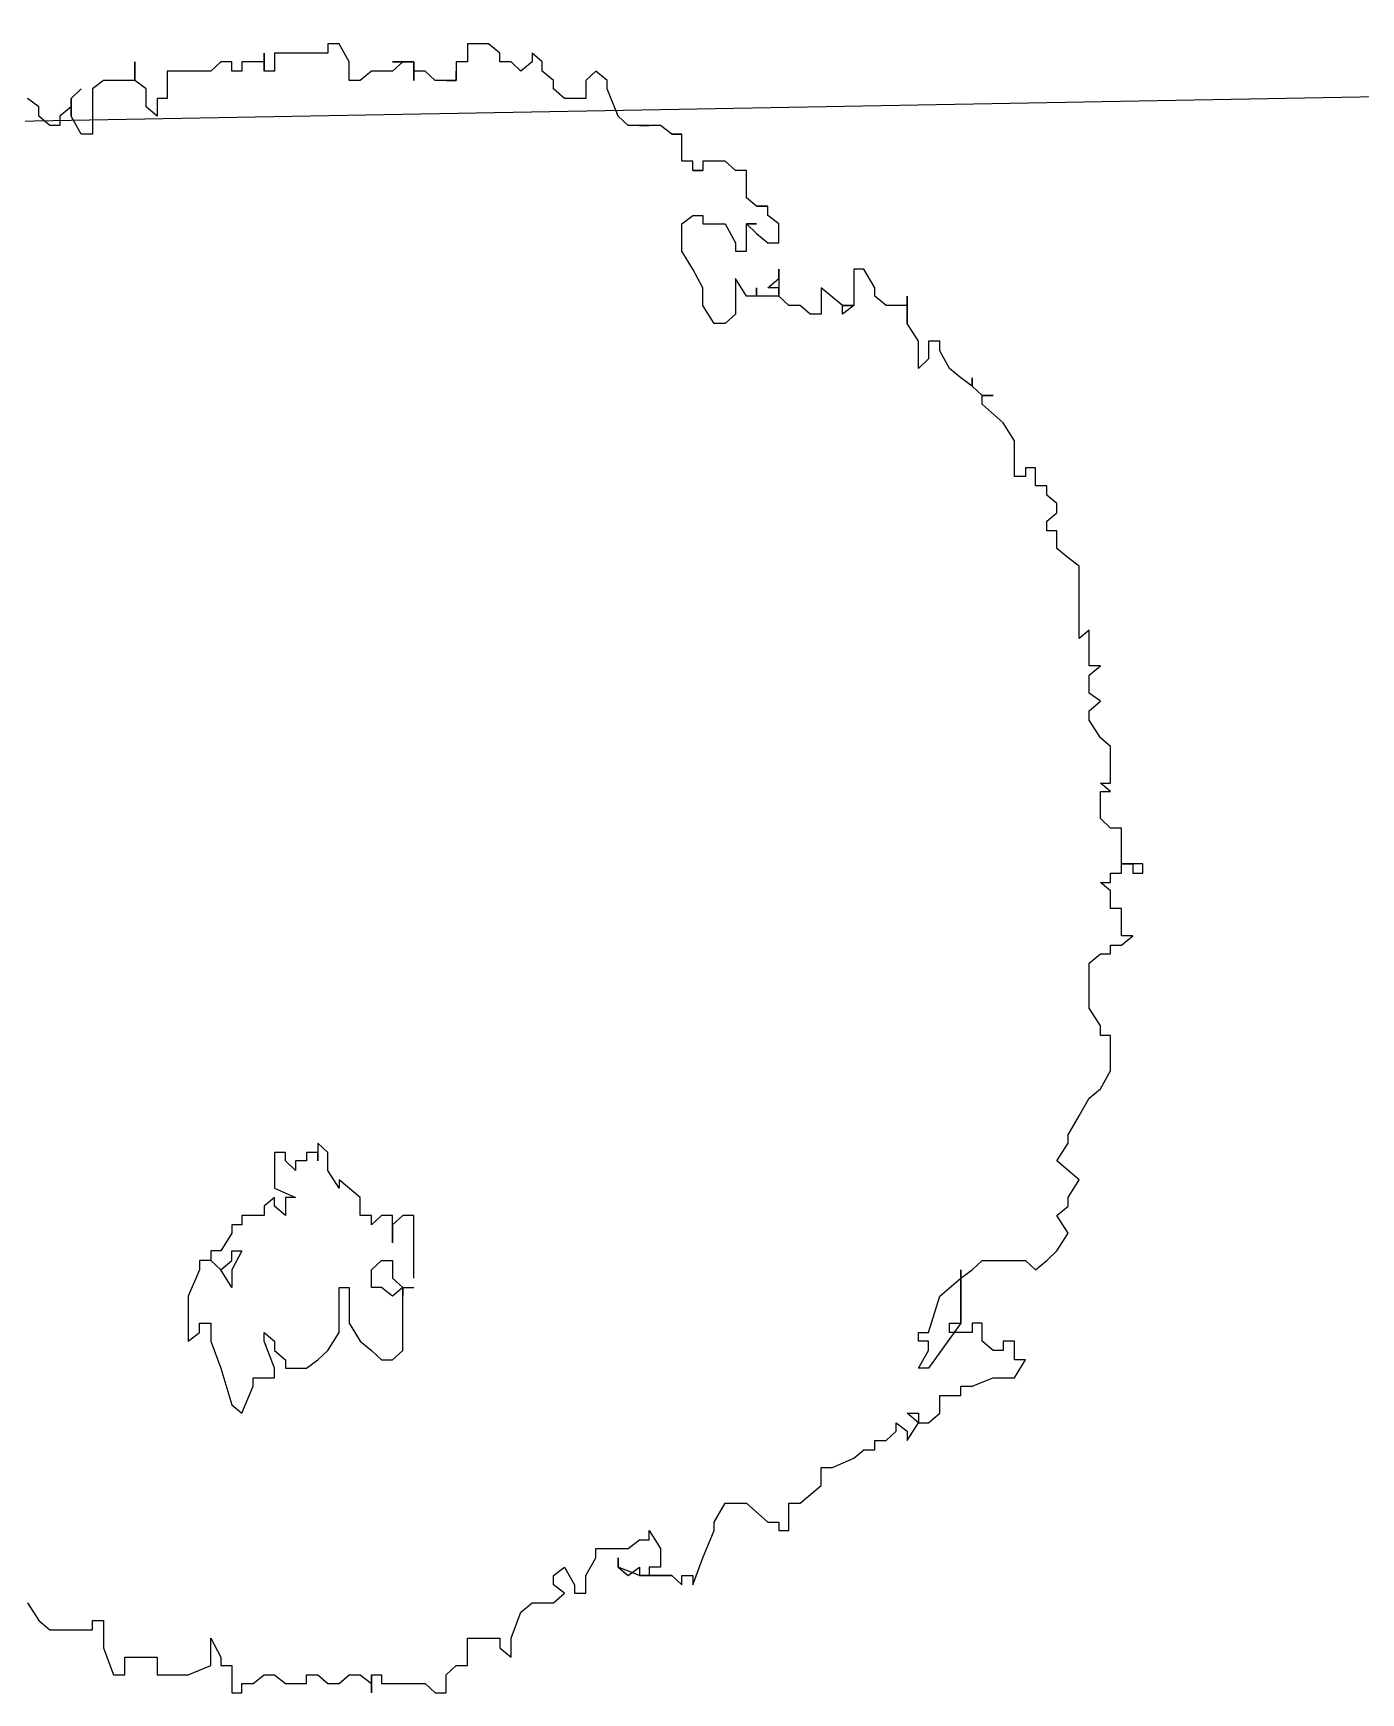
# Model space of a CAD drawing. Extents: x -30 to 1202, y 231 to 898.
# Drawn here: x 414.466 to 417.033, y 437.656 to 440.865 of the extents above; entities that cross this region are included whole.
import ezdxf

# ---------------------------------------------------------------- set-up
doc = ezdxf.new("R2010")
doc.units = 0
doc.header["$LTSCALE"] = 0.04
doc.layers.get('0').update_dxf_attribs({"linetype": 'CONTINUOUS'})
doc.layers.add('CONTORXXNP----00', color=255, linetype='CONTINUOUS')
doc.layers.add('PISO', color=1, linetype='CONTINUOUS')
doc.styles.get("Standard").update_dxf_attribs({"font": 'romans.shx'})

# ---------------------------------------------------------------- blocks, each defined once
blk = doc.blocks.new('ARB3')
at = {"color": 0}
for p, q in [((0.0136, 0.4913), (0.0078, 0.4913)), ((0.0078, 0.4913), (0.0078, 0.4852)), ((0.0078, 0.4852), (0.0078, 0.4782)), ((0.0078, 0.4782), (0.0078, 0.4852)), ((0.0078, 0.4852), (0.0136, 0.4852)), ((0.0078, 0.4852), (0.0136, 0.4852)), ((0.0136, 0.4852), (0.0136, 0.4913)), ((0.0581, 0.4782), (0.0523, 0.4852)), ((0.0523, 0.4852), (0.0523, 0.4782)), ((-0.0646, 0.4713), (-0.0698, 0.4652)), ((-0.042, 0.4713), (-0.0646, 0.4713)), ((-0.0368, 0.4713), (-0.042, 0.4652)), ((-0.042, 0.4652), (-0.042, 0.4713)), ((-0.0368, 0.4652), (-0.0368, 0.4713)), ((-0.0142, 0.4713), (-0.02, 0.4652)), ((0.0078, 0.4782), (-0.0142, 0.4782)), ((-0.0142, 0.4782), (-0.0142, 0.4713)), ((0.0136, 0.4782), (0.0078, 0.4782)), ((0.0136, 0.4713), (0.0136, 0.4782)), ((0.0194, 0.4713), (0.0136, 0.4713)), ((0.0245, 0.4713), (0.0194, 0.4652)), ((0.0194, 0.4652), (0.0194, 0.4713)), ((0.0355, 0.4713), (0.0245, 0.4713)), ((0.0523, 0.4782), (0.0355, 0.4782)), ((0.0355, 0.4782), (0.0355, 0.4713)), ((0.0581, 0.4713), (0.0581, 0.4782)), ((0.0633, 0.4713), (0.0581, 0.4713)), ((0.0633, 0.4652), (0.0633, 0.4713)), ((0.1356, 0.4713), (0.1137, 0.4713)), ((0.1137, 0.4713), (0.1137, 0.4652)), ((0.1466, 0.4652), (0.1356, 0.4713)), ((-0.1085, 0.4583), (-0.1143, 0.4652)), ((-0.1143, 0.4652), (-0.1143, 0.4583)), ((-0.0924, 0.4652), (-0.0975, 0.4583)), ((-0.0866, 0.4583), (-0.0924, 0.4652)), ((-0.0698, 0.4652), (-0.0807, 0.4583)), ((-0.02, 0.4652), (-0.0368, 0.4652)), ((0.0691, 0.4583), (0.0633, 0.4652)), ((0.1079, 0.4652), (0.0969, 0.4583)), ((0.1137, 0.4652), (0.1079, 0.4652)), ((0.1524, 0.4583), (0.1466, 0.4652)), ((-0.1757, 0.4521), (-0.1809, 0.4452)), ((-0.1311, 0.4521), (-0.1757, 0.4521)), ((-0.1143, 0.4583), (-0.1363, 0.4583)), ((-0.1363, 0.4583), (-0.1311, 0.4521)), ((-0.0975, 0.4583), (-0.1085, 0.4583)), ((-0.0807, 0.4583), (-0.0866, 0.4583)), ((0.0969, 0.4583), (0.0691, 0.4583)), ((0.1634, 0.4521), (0.1524, 0.4583)), ((0.175, 0.4452), (0.1634, 0.4521)), ((0.2028, 0.4521), (0.1912, 0.4383)), ((0.2138, 0.4452), (0.2028, 0.4521)), ((-0.1809, 0.4452), (-0.1867, 0.4383)), ((0.1802, 0.4452), (0.175, 0.4452)), ((0.1912, 0.4383), (0.1802, 0.4452)), ((0.219, 0.4452), (0.2138, 0.4452)), ((0.2248, 0.4383), (0.219, 0.4452)), ((0.2358, 0.4452), (0.2248, 0.4383)), ((0.2467, 0.4383), (0.2358, 0.4452)), ((-0.2196, 0.4321), (-0.2254, 0.4321)), ((-0.2254, 0.4321), (-0.2254, 0.4252)), ((-0.2144, 0.4383), (-0.2196, 0.4321)), ((-0.2086, 0.4383), (-0.2144, 0.4383)), ((-0.2035, 0.4321), (-0.2086, 0.4383)), ((-0.1976, 0.4321), (-0.2035, 0.4321)), ((-0.1867, 0.4383), (-0.1976, 0.4383)), ((-0.1976, 0.4383), (-0.1976, 0.4321)), ((0.2525, 0.4321), (0.2467, 0.4383)), ((0.2584, 0.4252), (0.2525, 0.4321)), ((-0.2254, 0.4252), (-0.2364, 0.4252)), ((-0.2364, 0.4252), (-0.2364, 0.419)), ((0.2525, 0.419), (0.2584, 0.4252)), ((-0.2532, 0.4121), (-0.2642, 0.4052)), ((-0.2312, 0.4121), (-0.2532, 0.4121)), ((-0.2364, 0.419), (-0.2312, 0.419)), ((-0.2312, 0.419), (-0.2312, 0.4121)), ((0.2525, 0.3921), (0.2525, 0.419)), ((0.3139, 0.4121), (0.3023, 0.4121)), ((0.3023, 0.4121), (0.3023, 0.4052)), ((0.3249, 0.4121), (0.3139, 0.419)), ((0.3139, 0.419), (0.3139, 0.4121)), ((0.3249, 0.399), (0.3249, 0.4121)), ((-0.2642, 0.4052), (-0.2758, 0.3921)), ((0.3023, 0.4052), (0.3081, 0.4052)), ((0.3081, 0.4052), (0.3081, 0.399)), ((-0.281, 0.3921), (-0.2868, 0.386)), ((-0.281, 0.3921), (-0.281, 0.399)), ((-0.281, 0.399), (-0.281, 0.3921)), ((-0.2758, 0.3921), (-0.281, 0.3921)), ((0.2584, 0.386), (0.2525, 0.3921)), ((0.3023, 0.3921), (0.2913, 0.3921)), ((0.2913, 0.3921), (0.2913, 0.386)), ((0.3081, 0.399), (0.3023, 0.3921)), ((0.3301, 0.386), (0.3249, 0.399)), ((-0.2919, 0.3791), (-0.2978, 0.3721)), ((-0.2868, 0.386), (-0.2919, 0.386)), ((-0.2919, 0.386), (-0.2868, 0.386)), ((-0.2868, 0.386), (-0.2919, 0.3791)), ((0.2635, 0.3791), (0.2584, 0.386)), ((0.2913, 0.3791), (0.2584, 0.3791)), ((0.2584, 0.3791), (0.2913, 0.3791)), ((0.2745, 0.366), (0.2635, 0.3791)), ((0.2913, 0.386), (0.2971, 0.386)), ((0.2913, 0.3721), (0.2913, 0.3791)), ((0.2913, 0.3791), (0.3191, 0.3591)), ((0.2971, 0.386), (0.2971, 0.3721)), ((0.3301, 0.3791), (0.3301, 0.386)), ((0.3359, 0.3791), (0.3301, 0.3791)), ((0.3359, 0.366), (0.3359, 0.3791)), ((-0.2978, 0.3721), (-0.3087, 0.366)), ((0.2971, 0.3721), (0.2913, 0.3721)), ((-0.3087, 0.366), (-0.3146, 0.366)), ((-0.3146, 0.366), (-0.3146, 0.3591)), ((-0.3146, 0.3591), (-0.3036, 0.3591)), ((-0.3036, 0.3591), (-0.2978, 0.3529)), ((0.2971, 0.3591), (0.2745, 0.366)), ((0.2971, 0.3529), (0.2971, 0.3591)), ((0.3081, 0.3591), (0.3023, 0.3591)), ((0.3023, 0.3591), (0.3023, 0.3529)), ((0.3191, 0.3529), (0.3081, 0.3591)), ((0.3191, 0.3591), (0.3191, 0.3529)), ((0.3468, 0.366), (0.3359, 0.366)), ((0.3527, 0.3591), (0.3468, 0.366)), ((0.3527, 0.3529), (0.3527, 0.3591)), ((-0.3146, 0.3529), (-0.3255, 0.346)), ((-0.2978, 0.3529), (-0.3146, 0.3529)), ((0.3023, 0.3529), (0.2971, 0.3529)), ((0.3527, 0.3529), (0.3468, 0.346)), ((0.3468, 0.346), (0.3468, 0.3529)), ((0.3468, 0.3529), (0.3527, 0.3529)), ((0.3636, 0.346), (0.3527, 0.3529)), ((-0.3255, 0.346), (-0.3423, 0.346)), ((-0.3423, 0.346), (-0.3365, 0.346)), ((-0.3365, 0.346), (-0.3365, 0.3329)), ((0.3527, 0.3391), (0.3578, 0.346)), ((0.3578, 0.3391), (0.3527, 0.3391)), ((0.3578, 0.346), (0.3636, 0.346)), ((0.3636, 0.3329), (0.3578, 0.3391)), ((-0.3365, 0.3329), (-0.3423, 0.326)), ((0.3636, 0.326), (0.3636, 0.3329)), ((-0.3475, 0.326), (-0.3591, 0.3191)), ((-0.3591, 0.3191), (-0.3591, 0.3129)), ((-0.3423, 0.326), (-0.3475, 0.326)), ((0.3695, 0.326), (0.3636, 0.326)), ((0.3695, 0.3191), (0.3695, 0.326)), ((0.3746, 0.3129), (0.3695, 0.3191)), ((-0.3591, 0.3129), (-0.3365, 0.3129)), ((-0.3365, 0.3129), (-0.3365, 0.306)), ((-0.3365, 0.306), (-0.3365, 0.3129)), ((-0.3365, 0.3129), (-0.3313, 0.306)), ((0.3804, 0.2998), (0.3746, 0.3129)), ((-0.3365, 0.306), (-0.3475, 0.2929)), ((-0.3313, 0.306), (-0.3365, 0.306)), ((0.3804, 0.2929), (0.3804, 0.2998)), ((-0.3475, 0.2929), (-0.3313, 0.2929)), ((-0.3313, 0.2929), (-0.3313, 0.286)), ((0.3914, 0.2929), (0.3804, 0.2929)), ((0.4024, 0.2799), (0.3914, 0.2929)), ((-0.3313, 0.286), (-0.3365, 0.2799)), ((-0.3365, 0.2799), (-0.3365, 0.2729)), ((0.4024, 0.2729), (0.4024, 0.2799)), ((-0.3869, 0.2668), (-0.3921, 0.2599)), ((-0.3753, 0.2668), (-0.3869, 0.2668)), ((-0.3753, 0.2599), (-0.3753, 0.2668)), ((-0.3533, 0.2668), (-0.3591, 0.2668)), ((-0.3591, 0.2668), (-0.3423, 0.2668)), ((-0.3475, 0.2599), (-0.3533, 0.2668)), ((-0.3423, 0.2668), (-0.3475, 0.2668)), ((-0.3475, 0.2668), (-0.3475, 0.2599)), ((-0.3365, 0.2729), (-0.3423, 0.2668)), ((-0.3423, 0.2668), (-0.3423, 0.2529)), ((0.4192, 0.2729), (0.4024, 0.2729)), ((0.414, 0.2599), (0.414, 0.2668)), ((0.414, 0.2668), (0.4192, 0.2668)), ((0.4192, 0.2668), (0.4192, 0.2729)), ((-0.3921, 0.2599), (-0.3979, 0.2599)), ((-0.3979, 0.2599), (-0.3979, 0.2529)), ((-0.3979, 0.2529), (-0.3979, 0.2599)), ((-0.3979, 0.2599), (-0.3979, 0.2529)), ((-0.3811, 0.2529), (-0.3753, 0.2599)), ((0.4024, 0.2468), (0.414, 0.2599)), ((-0.403, 0.2468), (-0.4198, 0.2468)), ((-0.4198, 0.2468), (-0.4198, 0.2399)), ((-0.3979, 0.2529), (-0.403, 0.2468)), ((-0.3869, 0.2468), (-0.3869, 0.2529)), ((-0.3869, 0.2529), (-0.3869, 0.2468)), ((-0.3869, 0.2468), (-0.3811, 0.2529)), ((-0.3701, 0.2468), (-0.3869, 0.2468)), ((-0.3701, 0.2399), (-0.3701, 0.2468)), ((-0.3423, 0.2468), (-0.3533, 0.2399)), ((-0.3423, 0.2529), (-0.3475, 0.2529)), ((-0.3475, 0.2529), (-0.3423, 0.2529)), ((-0.3423, 0.2529), (-0.3423, 0.2468)), ((0.4024, 0.2337), (0.4024, 0.2468)), ((-0.4198, 0.2399), (-0.4256, 0.2337)), ((-0.3869, 0.2337), (-0.3753, 0.2399)), ((-0.3753, 0.2399), (-0.3701, 0.2399)), ((-0.3533, 0.2399), (-0.3313, 0.2399)), ((-0.3313, 0.2399), (-0.3255, 0.2337)), ((-0.4256, 0.2337), (-0.4256, 0.2199)), ((-0.3869, 0.2199), (-0.3869, 0.2337)), ((-0.3255, 0.2268), (-0.3365, 0.2199)), ((-0.3255, 0.2337), (-0.3255, 0.2268)), ((0.414, 0.2268), (0.4024, 0.2337)), ((0.4192, 0.2268), (0.414, 0.2268)), ((0.436, 0.2199), (0.4192, 0.2268)), ((-0.4256, 0.2199), (-0.4198, 0.2199)), ((-0.4198, 0.2199), (-0.4198, 0.2137)), ((-0.4198, 0.2137), (-0.4198, 0.2199)), ((-0.4198, 0.2199), (-0.4198, 0.2137)), ((-0.3921, 0.2137), (-0.3921, 0.2199)), ((-0.3921, 0.2199), (-0.3869, 0.2199)), ((-0.3475, 0.2199), (-0.3591, 0.2137)), ((-0.3365, 0.2199), (-0.3475, 0.2199)), ((0.4528, 0.2137), (0.436, 0.2199)), ((-0.4256, 0.2068), (-0.4424, 0.2068)), ((-0.4424, 0.2068), (-0.4424, 0.2007)), ((-0.4424, 0.2007), (-0.4424, 0.2068)), ((-0.4424, 0.2068), (-0.4424, 0.2007)), ((-0.4198, 0.2137), (-0.4256, 0.2137)), ((-0.4256, 0.2137), (-0.4256, 0.2068)), ((-0.3869, 0.2068), (-0.3921, 0.2137)), ((-0.3701, 0.2068), (-0.3869, 0.2068)), ((-0.3591, 0.2137), (-0.3701, 0.2068)), ((0.447, 0.2068), (0.447, 0.2137)), ((0.447, 0.2137), (0.4528, 0.2137)), ((0.447, 0.2007), (0.4528, 0.2068)), ((0.4528, 0.2068), (0.447, 0.2068)), ((-0.4424, 0.2007), (-0.4476, 0.1937)), ((0.447, 0.1807), (0.447, 0.2007)), ((-0.4476, 0.1937), (-0.4476, 0.1807)), ((-0.4476, 0.1807), (-0.4476, 0.1868)), ((-0.4476, 0.1868), (-0.4476, 0.1737)), ((0.4192, 0.1868), (0.4302, 0.1937)), ((0.425, 0.1868), (0.4192, 0.1868)), ((0.425, 0.1807), (0.425, 0.1868)), ((0.4302, 0.1937), (0.4418, 0.1937)), ((0.4418, 0.1937), (0.4418, 0.1868)), ((0.4418, 0.1868), (0.447, 0.1868)), ((0.447, 0.1868), (0.447, 0.1807)), ((0.4302, 0.1737), (0.425, 0.1807)), ((0.447, 0.1807), (0.4418, 0.1676)), ((0.447, 0.1737), (0.4418, 0.1807)), ((0.4418, 0.1807), (0.447, 0.1807)), ((-0.4534, 0.1676), (-0.4702, 0.1607)), ((-0.4476, 0.1737), (-0.4534, 0.1676)), ((0.4302, 0.1537), (0.4302, 0.1737)), ((0.4418, 0.1676), (0.436, 0.1676)), ((0.436, 0.1676), (0.4418, 0.1676)), ((0.4418, 0.1676), (0.447, 0.1737)), ((-0.4754, 0.1607), (-0.4812, 0.1537)), ((-0.4812, 0.1537), (-0.4754, 0.1476)), ((-0.4702, 0.1607), (-0.4754, 0.1607)), ((0.436, 0.1537), (0.4302, 0.1537)), ((0.447, 0.1476), (0.436, 0.1537)), ((-0.4754, 0.1476), (-0.4644, 0.1476)), ((-0.4644, 0.1476), (-0.4644, 0.1345)), ((0.4579, 0.1476), (0.447, 0.1476)), ((0.4579, 0.1407), (0.4579, 0.1476)), ((-0.4644, 0.1345), (-0.4702, 0.1276)), ((0.4418, 0.1345), (0.4528, 0.1407)), ((0.447, 0.1276), (0.4418, 0.1345)), ((0.4528, 0.1407), (0.4579, 0.1407)), ((0.4579, 0.1345), (0.4528, 0.1276)), ((0.4638, 0.1276), (0.4579, 0.1345)), ((-0.4754, 0.1276), (-0.4812, 0.1207)), ((-0.4702, 0.1276), (-0.4754, 0.1276)), ((0.4528, 0.1276), (0.447, 0.1276)), ((0.4638, 0.1145), (0.4638, 0.1276)), ((-0.487, 0.1207), (-0.4922, 0.1145)), ((-0.4922, 0.1145), (-0.487, 0.1145)), ((-0.4812, 0.1207), (-0.487, 0.1207)), ((-0.487, 0.1145), (-0.4812, 0.1076)), ((0.4696, 0.1076), (0.4638, 0.1145)), ((-0.4812, 0.1076), (-0.487, 0.1015)), ((0.4857, 0.1015), (0.4696, 0.1076)), ((-0.487, 0.0945), (-0.4922, 0.0945)), ((-0.487, 0.1015), (-0.487, 0.0945)), ((0.4973, 0.1015), (0.4857, 0.1015)), ((0.4857, 0.0745), (0.4857, 0.0945)), ((0.4857, 0.0945), (0.4915, 0.0945)), ((0.4915, 0.0945), (0.4973, 0.1015)), ((-0.498, 0.0745), (-0.487, 0.0745)), ((-0.487, 0.0745), (-0.487, 0.0676)), ((0.5025, 0.0745), (0.4857, 0.0745)), ((0.5025, 0.0676), (0.5025, 0.0745)), ((-0.487, 0.0676), (-0.4754, 0.0676)), ((-0.4754, 0.0676), (-0.4812, 0.0676)), ((-0.4812, 0.0676), (-0.4754, 0.0676)), ((-0.4754, 0.0676), (-0.4754, 0.0615)), ((-0.4754, 0.0615), (-0.4754, 0.0676)), ((-0.4754, 0.0676), (-0.4754, 0.0546)), ((0.5083, 0.0615), (0.5025, 0.0676)), ((0.5193, 0.0615), (0.5083, 0.0615)), ((0.5193, 0.0546), (0.5193, 0.0615)), ((-0.4754, 0.0546), (-0.4812, 0.0484)), ((0.5135, 0.0484), (0.5193, 0.0546)), ((-0.4754, 0.0415), (-0.487, 0.0415)), ((-0.487, 0.0415), (-0.487, 0.0284)), ((-0.4812, 0.0484), (-0.4812, 0.0415)), ((-0.4812, 0.0415), (-0.4754, 0.0415)), ((0.2635, 0.0415), (0.2248, 0.0415)), ((0.2248, 0.0415), (0.2248, 0.0346)), ((0.2693, 0.0346), (0.2693, 0.0415)), ((0.5135, 0.0215), (0.5135, 0.0484)), ((-0.487, 0.0284), (-0.487, 0.0346)), ((-0.487, 0.0346), (-0.4812, 0.0284)), ((0.2248, 0.0346), (0.2306, 0.0284)), ((0.2635, 0.0284), (0.2693, 0.0346)), ((0.3081, 0.0346), (0.2693, 0.0346)), ((0.2693, 0.0346), (0.2745, 0.0284)), ((0.2693, 0.0346), (0.2745, 0.0346)), ((0.2745, 0.0346), (0.2693, 0.0346)), ((0.3139, 0.0284), (0.3081, 0.0346)), ((-0.4812, 0.0284), (-0.4812, 0.0153)), ((0.2416, 0.0284), (0.2248, 0.0284)), ((0.2248, 0.0284), (0.2248, 0.0215)), ((0.2248, 0.0215), (0.2306, 0.0153)), ((0.2306, 0.0284), (0.2416, 0.0284)), ((0.2525, 0.0215), (0.2525, 0.0284)), ((0.2525, 0.0284), (0.2635, 0.0284)), ((0.2584, 0.0153), (0.2525, 0.0215)), ((0.2745, 0.0284), (0.2693, 0.0215)), ((0.2693, 0.0215), (0.2693, 0.0153)), ((0.3081, 0.0153), (0.3139, 0.0215)), ((0.3139, 0.0215), (0.3139, 0.0284)), ((0.5083, 0.0153), (0.5083, 0.0215)), ((0.5083, 0.0215), (0.5135, 0.0215)), ((-0.4812, 0.0153), (-0.4754, 0.0084)), ((0.2306, 0.0153), (0.2248, 0.0153)), ((0.2248, 0.0153), (0.2248, 0.0084)), ((0.2693, 0.0153), (0.2584, 0.0153)), ((0.3023, 0.0084), (0.3081, 0.0153)), ((0.5083, 0.0084), (0.5135, 0.0153)), ((0.5193, 0.0153), (0.5083, 0.0153)), ((0.5135, 0.0153), (0.5193, 0.0153)), ((-0.487, 0.0015), (-0.498, -0.0047)), ((-0.4754, 0.0015), (-0.487, 0.0015)), ((-0.4754, 0.0084), (-0.4754, 0.0015)), ((0.2138, 0.0084), (0.2028, -0.0047)), ((0.2248, 0.0084), (0.2138, 0.0084)), ((0.2693, -0.0047), (0.2693, 0.0015)), ((0.2693, 0.0015), (0.2913, 0.0015)), ((0.2913, 0.0015), (0.3023, 0.0084)), ((0.5083, 0.0015), (0.5083, 0.0084)), ((0.5135, -0.0047), (0.5083, 0.0015)), ((0.208, -0.0047), (0.197, -0.0116)), ((0.2028, -0.0047), (0.208, -0.0047)), ((0.2971, -0.0047), (0.2693, -0.0047)), ((0.3081, -0.0116), (0.2971, -0.0047)), ((0.5135, -0.0116), (0.5135, -0.0047)), ((0.186, -0.0116), (0.1802, -0.0177)), ((0.1802, -0.0177), (0.1912, -0.0177)), ((0.197, -0.0116), (0.186, -0.0116)), ((0.1912, -0.0177), (0.186, -0.0177)), ((0.186, -0.0177), (0.186, -0.0247)), ((0.3139, -0.0177), (0.3081, -0.0116)), ((0.3191, -0.0247), (0.3139, -0.0177)), ((0.5083, -0.0177), (0.5135, -0.0116)), ((0.5083, -0.0247), (0.5083, -0.0177)), ((0.186, -0.0247), (0.1912, -0.0247)), ((0.1912, -0.0247), (0.1912, -0.0316)), ((0.3191, -0.0377), (0.3191, -0.0247)), ((0.5135, -0.0247), (0.5083, -0.0247)), ((0.5135, -0.0377), (0.5135, -0.0247)), ((0.1912, -0.0377), (0.186, -0.0377)), ((0.186, -0.0377), (0.186, -0.0446)), ((0.1912, -0.0316), (0.197, -0.0316)), ((0.197, -0.0316), (0.1912, -0.0377)), ((0.208, -0.0446), (0.2138, -0.0316)), ((0.2138, -0.0316), (0.2138, -0.0377)), ((0.2138, -0.0377), (0.2248, -0.0377)), ((0.2248, -0.0377), (0.219, -0.0446)), ((0.3081, -0.0446), (0.3139, -0.0377)), ((0.3139, -0.0377), (0.3191, -0.0377)), ((0.5083, -0.0446), (0.5135, -0.0377)), ((-0.4922, -0.0446), (-0.4812, -0.0446)), ((-0.4812, -0.0508), (-0.4922, -0.0508)), ((-0.4922, -0.0508), (-0.487, -0.0508)), ((-0.487, -0.0508), (-0.487, -0.0646)), ((-0.4812, -0.0446), (-0.4812, -0.0508)), ((0.186, -0.0446), (0.208, -0.0446)), ((0.219, -0.0446), (0.2138, -0.0446)), ((0.2138, -0.0446), (0.219, -0.0508)), ((0.219, -0.0508), (0.2248, -0.0508)), ((0.2248, -0.0508), (0.2248, -0.0646)), ((0.2971, -0.0508), (0.3023, -0.0446)), ((0.3023, -0.0508), (0.2971, -0.0508)), ((0.3191, -0.0446), (0.3023, -0.0508)), ((0.3023, -0.0446), (0.3081, -0.0446)), ((0.3249, -0.0446), (0.3191, -0.0446)), ((0.3249, -0.0577), (0.3249, -0.0446)), ((0.5083, -0.0508), (0.5083, -0.0446)), ((0.5135, -0.0577), (0.5083, -0.0508)), ((0.3301, -0.0577), (0.3249, -0.0577)), ((0.3468, -0.0646), (0.3301, -0.0577)), ((0.5135, -0.0646), (0.5135, -0.0577)), ((-0.487, -0.0646), (-0.4812, -0.0646)), ((-0.4812, -0.0708), (-0.487, -0.0708)), ((-0.487, -0.0708), (-0.487, -0.0777)), ((-0.4812, -0.0646), (-0.4812, -0.0708)), ((0.2248, -0.0646), (0.2306, -0.0646)), ((0.2306, -0.0646), (0.2306, -0.0708)), ((0.2306, -0.0708), (0.2358, -0.0708)), ((0.2358, -0.0708), (0.2467, -0.0777)), ((0.2467, -0.0708), (0.2467, -0.0646)), ((0.2467, -0.0646), (0.2584, -0.0708)), ((0.2525, -0.0708), (0.2467, -0.0708)), ((0.2584, -0.0777), (0.2525, -0.0708)), ((0.2584, -0.0708), (0.2693, -0.0708)), ((0.2693, -0.0708), (0.2584, -0.0777)), ((0.3191, -0.0777), (0.3417, -0.0708)), ((0.3417, -0.0708), (0.3468, -0.0646)), ((0.5025, -0.0777), (0.5025, -0.0708)), ((0.5025, -0.0708), (0.5193, -0.0708)), ((0.5193, -0.0646), (0.5135, -0.0646)), ((0.5193, -0.0708), (0.5193, -0.0646)), ((-0.487, -0.0777), (-0.4812, -0.0839)), ((0.2467, -0.0777), (0.2467, -0.0839)), ((0.2525, -0.0839), (0.2584, -0.0777)), ((0.2584, -0.0777), (0.2525, -0.0839)), ((0.3023, -0.0839), (0.3191, -0.0777)), ((0.4857, -0.0839), (0.4973, -0.0777)), ((0.4973, -0.0777), (0.5025, -0.0777)), ((-0.4812, -0.0839), (-0.4812, -0.1108)), ((0.2467, -0.0839), (0.2525, -0.0839)), ((0.2525, -0.0839), (0.2525, -0.0908)), ((0.2525, -0.0908), (0.2584, -0.0908)), ((0.2584, -0.0908), (0.2745, -0.0977)), ((0.2913, -0.0908), (0.2913, -0.0839)), ((0.2913, -0.0839), (0.3023, -0.0839)), ((0.2971, -0.0908), (0.2913, -0.0908)), ((0.3023, -0.0977), (0.2971, -0.0908)), ((0.5025, -0.0839), (0.4857, -0.0839)), ((0.5083, -0.0977), (0.5025, -0.0839)), ((0.2745, -0.0977), (0.3023, -0.0977)), ((0.5083, -0.1169), (0.5083, -0.0977)), ((-0.4812, -0.1108), (-0.4644, -0.1108)), ((-0.4644, -0.1108), (-0.4644, -0.1169)), ((-0.4644, -0.1169), (-0.4534, -0.1169)), ((-0.4534, -0.1169), (-0.4592, -0.1238)), ((0.4973, -0.1369), (0.4973, -0.1169)), ((0.4973, -0.1169), (0.5083, -0.1169)), ((-0.4754, -0.1308), (-0.487, -0.1308)), ((-0.487, -0.1308), (-0.4754, -0.1308)), ((-0.4702, -0.1238), (-0.4754, -0.1308)), ((-0.4754, -0.1308), (-0.4754, -0.15)), ((-0.4592, -0.1238), (-0.4702, -0.1238)), ((0.5083, -0.1369), (0.4973, -0.1369)), ((0.5083, -0.1438), (0.5083, -0.1369)), ((-0.4754, -0.15), (-0.4702, -0.1569)), ((0.4747, -0.1569), (0.4747, -0.15)), ((0.4747, -0.15), (0.4915, -0.15)), ((0.4915, -0.15), (0.5083, -0.1438)), ((-0.4702, -0.1569), (-0.4424, -0.1569)), ((-0.4424, -0.1569), (-0.4424, -0.1638)), ((0.4805, -0.1569), (0.4747, -0.1569)), ((0.4805, -0.1831), (0.4805, -0.1569)), ((-0.4644, -0.17), (-0.4702, -0.1638)), ((-0.4702, -0.1638), (-0.4644, -0.17)), ((-0.4534, -0.17), (-0.4644, -0.17)), ((-0.4644, -0.17), (-0.4592, -0.17)), ((-0.4592, -0.17), (-0.4534, -0.1769)), ((-0.4424, -0.1638), (-0.4534, -0.17)), ((-0.4534, -0.1769), (-0.4476, -0.1769)), ((-0.4476, -0.1831), (-0.4534, -0.19)), ((-0.4476, -0.1769), (-0.4476, -0.1831)), ((0.4747, -0.19), (0.4805, -0.1831)), ((-0.4592, -0.19), (-0.4644, -0.1969)), ((-0.4534, -0.19), (-0.4592, -0.19)), ((0.4638, -0.1969), (0.4747, -0.19))]:
    blk.add_line(p, q, dxfattribs=at)
for p, q in [((-0.4922, 0.0945), (-0.498, 0.0876)), ((-0.498, 0.0876), (-0.498, 0.0745)), ((-0.498, -0.0047), (-0.498, -0.0116)), ((-0.498, -0.0116), (-0.4922, -0.0116)), ((-0.4922, -0.0116), (-0.4922, -0.0446))]:
    blk.add_line(p, q)
at = {"layer": 'CONTORXXNP----00'}
for p, q in [((0.0523, 0.4852), (0.0523, 0.4782)), ((0.0581, 0.4782), (0.0523, 0.4852)), ((-0.0646, 0.4713), (-0.0698, 0.4652)), ((-0.042, 0.4713), (-0.0646, 0.4713)), ((-0.042, 0.4652), (-0.042, 0.4713)), ((-0.0368, 0.4713), (-0.042, 0.4652)), ((-0.0368, 0.4652), (-0.0368, 0.4713)), ((-0.0142, 0.4713), (-0.02, 0.4652)), ((-0.0142, 0.4782), (-0.0142, 0.4713)), ((0.0078, 0.4782), (-0.0142, 0.4782)), ((0.0136, 0.4782), (0.0078, 0.4782)), ((0.0136, 0.4713), (0.0136, 0.4782)), ((0.0194, 0.4713), (0.0136, 0.4713)), ((0.0194, 0.4652), (0.0194, 0.4713)), ((0.0245, 0.4713), (0.0194, 0.4652)), ((0.0355, 0.4713), (0.0245, 0.4713)), ((0.0355, 0.4782), (0.0355, 0.4713)), ((0.0523, 0.4782), (0.0355, 0.4782)), ((0.0581, 0.4713), (0.0581, 0.4782)), ((0.0633, 0.4713), (0.0581, 0.4713)), ((0.0633, 0.4652), (0.0633, 0.4713)), ((0.1137, 0.4713), (0.1137, 0.4652)), ((0.1356, 0.4713), (0.1137, 0.4713)), ((0.1466, 0.4652), (0.1356, 0.4713)), ((-0.1143, 0.4652), (-0.1143, 0.4583)), ((-0.1085, 0.4583), (-0.1143, 0.4652)), ((-0.0924, 0.4652), (-0.0975, 0.4583)), ((-0.0866, 0.4583), (-0.0924, 0.4652)), ((-0.0698, 0.4652), (-0.0807, 0.4583)), ((-0.02, 0.4652), (-0.0368, 0.4652)), ((0.0691, 0.4583), (0.0633, 0.4652)), ((0.1079, 0.4652), (0.0969, 0.4583)), ((0.1137, 0.4652), (0.1079, 0.4652)), ((0.1524, 0.4583), (0.1466, 0.4652)), ((-0.1757, 0.4521), (-0.1809, 0.4452)), ((-0.1311, 0.4521), (-0.1757, 0.4521)), ((-0.1363, 0.4583), (-0.1311, 0.4521)), ((-0.1143, 0.4583), (-0.1363, 0.4583)), ((-0.0975, 0.4583), (-0.1085, 0.4583)), ((-0.0807, 0.4583), (-0.0866, 0.4583)), ((0.0969, 0.4583), (0.0691, 0.4583)), ((0.1634, 0.4521), (0.1524, 0.4583)), ((0.175, 0.4452), (0.1634, 0.4521)), ((0.2028, 0.4521), (0.1912, 0.4383)), ((0.2138, 0.4452), (0.2028, 0.4521)), ((-0.1809, 0.4452), (-0.1867, 0.4383)), ((0.1802, 0.4452), (0.175, 0.4452)), ((0.1912, 0.4383), (0.1802, 0.4452)), ((0.219, 0.4452), (0.2138, 0.4452)), ((0.2248, 0.4383), (0.219, 0.4452)), ((0.2358, 0.4452), (0.2248, 0.4383)), ((0.2467, 0.4383), (0.2358, 0.4452)), ((-0.2254, 0.4321), (-0.2254, 0.4252)), ((-0.2196, 0.4321), (-0.2254, 0.4321)), ((-0.2144, 0.4383), (-0.2196, 0.4321)), ((-0.2086, 0.4383), (-0.2144, 0.4383)), ((-0.2035, 0.4321), (-0.2086, 0.4383)), ((-0.1976, 0.4321), (-0.2035, 0.4321)), ((-0.1976, 0.4383), (-0.1976, 0.4321)), ((-0.1867, 0.4383), (-0.1976, 0.4383)), ((0.2525, 0.4321), (0.2467, 0.4383)), ((0.2584, 0.4252), (0.2525, 0.4321)), ((-0.2364, 0.4252), (-0.2364, 0.419)), ((-0.2254, 0.4252), (-0.2364, 0.4252)), ((0.2525, 0.419), (0.2584, 0.4252)), ((-0.2532, 0.4121), (-0.2642, 0.4052)), ((-0.2312, 0.4121), (-0.2532, 0.4121)), ((-0.2364, 0.419), (-0.2312, 0.419)), ((-0.2312, 0.419), (-0.2312, 0.4121)), ((0.2525, 0.3921), (0.2525, 0.419)), ((0.3023, 0.4121), (0.3023, 0.4052)), ((0.3139, 0.4121), (0.3023, 0.4121)), ((0.3139, 0.419), (0.3139, 0.4121)), ((0.3249, 0.4121), (0.3139, 0.419)), ((0.3249, 0.399), (0.3249, 0.4121)), ((-0.2642, 0.4052), (-0.2758, 0.3921)), ((0.3023, 0.4052), (0.3081, 0.4052)), ((0.3081, 0.4052), (0.3081, 0.399)), ((-0.281, 0.3921), (-0.2868, 0.386)), ((-0.2758, 0.3921), (-0.281, 0.3921)), ((0.2584, 0.386), (0.2525, 0.3921)), ((0.2913, 0.3921), (0.2913, 0.386)), ((0.3023, 0.3921), (0.2913, 0.3921)), ((0.3081, 0.399), (0.3023, 0.3921)), ((0.3301, 0.386), (0.3249, 0.399)), ((-0.2919, 0.3791), (-0.2978, 0.3721)), ((-0.2868, 0.386), (-0.2919, 0.3791)), ((0.2635, 0.3791), (0.2584, 0.386)), ((0.2745, 0.366), (0.2635, 0.3791)), ((0.2913, 0.386), (0.2971, 0.386)), ((0.2971, 0.386), (0.2971, 0.3749)), ((0.3301, 0.3791), (0.3301, 0.386)), ((0.3359, 0.3791), (0.3301, 0.3791)), ((0.3359, 0.366), (0.3359, 0.3791)), ((-0.2978, 0.3721), (-0.3087, 0.366)), ((0.2971, 0.3749), (0.3191, 0.3591)), ((-0.3146, 0.366), (-0.3146, 0.3591)), ((-0.3087, 0.366), (-0.3146, 0.366)), ((-0.3146, 0.3591), (-0.3036, 0.3591)), ((-0.3036, 0.3591), (-0.2978, 0.3529)), ((0.2971, 0.3591), (0.2745, 0.366)), ((0.2971, 0.3529), (0.2971, 0.3591)), ((0.3023, 0.3591), (0.3023, 0.3529)), ((0.3081, 0.3591), (0.3023, 0.3591)), ((0.3191, 0.3529), (0.3081, 0.3591)), ((0.3191, 0.3591), (0.3191, 0.3529)), ((0.3468, 0.366), (0.3359, 0.366)), ((0.3527, 0.3591), (0.3468, 0.366)), ((0.3527, 0.3529), (0.3527, 0.3591)), ((-0.3146, 0.3529), (-0.3255, 0.346)), ((-0.2978, 0.3529), (-0.3146, 0.3529)), ((0.3023, 0.3529), (0.2971, 0.3529)), ((0.3636, 0.346), (0.3527, 0.3529)), ((-0.3365, 0.346), (-0.3255, 0.346)), ((-0.3365, 0.346), (-0.3365, 0.3329)), ((0.3527, 0.3391), (0.3578, 0.346)), ((0.3578, 0.3391), (0.3527, 0.3391)), ((0.3578, 0.346), (0.3636, 0.346)), ((0.3636, 0.3329), (0.3578, 0.3391)), ((-0.3365, 0.3329), (-0.3423, 0.326)), ((0.3636, 0.326), (0.3636, 0.3329)), ((-0.3475, 0.326), (-0.3591, 0.3191)), ((-0.3591, 0.3191), (-0.3591, 0.3129)), ((-0.3423, 0.326), (-0.3475, 0.326)), ((0.3695, 0.326), (0.3636, 0.326)), ((0.3695, 0.3191), (0.3695, 0.326)), ((0.3746, 0.3129), (0.3695, 0.3191)), ((-0.3591, 0.3129), (-0.3365, 0.3129)), ((-0.3365, 0.306), (-0.3365, 0.3129)), ((-0.3365, 0.3129), (-0.3365, 0.306)), ((0.3804, 0.2998), (0.3746, 0.3129)), ((-0.3365, 0.306), (-0.3475, 0.2929)), ((0.3804, 0.2929), (0.3804, 0.2998)), ((-0.3475, 0.2929), (-0.3313, 0.2929)), ((-0.3313, 0.2929), (-0.3313, 0.286)), ((0.3914, 0.2929), (0.3804, 0.2929)), ((0.4024, 0.2799), (0.3914, 0.2929)), ((-0.3313, 0.286), (-0.3365, 0.2799)), ((-0.3365, 0.2799), (-0.3365, 0.2729)), ((0.4024, 0.2729), (0.4024, 0.2799)), ((-0.3869, 0.2668), (-0.3921, 0.2599)), ((-0.3753, 0.2668), (-0.3869, 0.2668)), ((-0.3753, 0.2599), (-0.3753, 0.2668)), ((-0.3365, 0.2729), (-0.3423, 0.2668)), ((-0.3423, 0.2668), (-0.3423, 0.2529)), ((0.4192, 0.2729), (0.4024, 0.2729)), ((0.414, 0.2668), (0.4192, 0.2668)), ((0.414, 0.2599), (0.414, 0.2668)), ((0.4192, 0.2668), (0.4192, 0.2729)), ((-0.3979, 0.2599), (-0.3979, 0.2529)), ((-0.3979, 0.2529), (-0.3979, 0.2599)), ((-0.3979, 0.2599), (-0.3979, 0.2529)), ((-0.3921, 0.2599), (-0.3979, 0.2599)), ((-0.3811, 0.2529), (-0.3753, 0.2599)), ((0.4024, 0.2468), (0.414, 0.2599)), ((-0.4198, 0.2468), (-0.4198, 0.2399)), ((-0.403, 0.2468), (-0.4198, 0.2468)), ((-0.3979, 0.2529), (-0.403, 0.2468)), ((-0.3869, 0.2468), (-0.3811, 0.2529)), ((-0.3701, 0.2468), (-0.3869, 0.2468)), ((-0.3701, 0.2399), (-0.3701, 0.2468)), ((-0.3423, 0.2468), (-0.3533, 0.2399)), ((-0.3423, 0.2529), (-0.3423, 0.2468)), ((0.4024, 0.2337), (0.4024, 0.2468)), ((-0.4198, 0.2399), (-0.4256, 0.2337)), ((-0.3869, 0.2337), (-0.3753, 0.2399)), ((-0.3753, 0.2399), (-0.3701, 0.2399)), ((-0.3533, 0.2399), (-0.3313, 0.2399)), ((-0.3313, 0.2399), (-0.3255, 0.2337)), ((-0.4256, 0.2337), (-0.4256, 0.2199)), ((-0.3869, 0.2199), (-0.3869, 0.2337)), ((-0.3255, 0.2268), (-0.3365, 0.2199)), ((-0.3255, 0.2337), (-0.3255, 0.2268)), ((0.414, 0.2268), (0.4024, 0.2337)), ((0.4192, 0.2268), (0.414, 0.2268)), ((0.436, 0.2199), (0.4192, 0.2268)), ((-0.4256, 0.2199), (-0.4198, 0.2199)), ((-0.4198, 0.2199), (-0.4198, 0.2137)), ((-0.4198, 0.2137), (-0.4198, 0.2199)), ((-0.4198, 0.2199), (-0.4198, 0.2137)), ((-0.3921, 0.2199), (-0.3869, 0.2199)), ((-0.3921, 0.2137), (-0.3921, 0.2199)), ((-0.3475, 0.2199), (-0.3591, 0.2137)), ((-0.3365, 0.2199), (-0.3475, 0.2199)), ((0.4528, 0.2137), (0.436, 0.2199)), ((-0.4424, 0.2068), (-0.4424, 0.2007)), ((-0.4424, 0.2007), (-0.4424, 0.2068)), ((-0.4424, 0.2068), (-0.4424, 0.2007)), ((-0.4256, 0.2068), (-0.4424, 0.2068)), ((-0.4256, 0.2137), (-0.4256, 0.2068)), ((-0.4198, 0.2137), (-0.4256, 0.2137)), ((-0.3869, 0.2068), (-0.3921, 0.2137)), ((-0.3701, 0.2068), (-0.3869, 0.2068)), ((-0.3591, 0.2137), (-0.3701, 0.2068)), ((0.447, 0.2137), (0.4528, 0.2137)), ((0.447, 0.2068), (0.447, 0.2137)), ((0.4528, 0.2068), (0.447, 0.2068)), ((0.447, 0.2007), (0.4528, 0.2068)), ((-0.4424, 0.2007), (-0.4476, 0.1937)), ((0.447, 0.2007), (0.447, 0.1868)), ((-0.4476, 0.1937), (-0.4476, 0.1807)), ((-0.4476, 0.1868), (-0.4476, 0.1737)), ((-0.4476, 0.1807), (-0.4476, 0.1868)), ((0.4192, 0.1868), (0.4302, 0.1937)), ((0.425, 0.1868), (0.4192, 0.1868)), ((0.425, 0.1807), (0.425, 0.1868)), ((0.4302, 0.1937), (0.4418, 0.1937)), ((0.4418, 0.1937), (0.4418, 0.1868)), ((0.4418, 0.1868), (0.447, 0.1868)), ((0.4302, 0.1737), (0.425, 0.1807)), ((-0.4534, 0.1676), (-0.4702, 0.1607)), ((-0.4476, 0.1737), (-0.4534, 0.1676)), ((0.4302, 0.1537), (0.4302, 0.1737)), ((-0.4754, 0.1607), (-0.4812, 0.1537)), ((-0.4812, 0.1537), (-0.4754, 0.1476)), ((-0.4702, 0.1607), (-0.4754, 0.1607)), ((0.436, 0.1537), (0.4302, 0.1537)), ((0.447, 0.1476), (0.436, 0.1537)), ((-0.4754, 0.1476), (-0.4644, 0.1476)), ((-0.4644, 0.1476), (-0.4644, 0.1345)), ((0.4579, 0.1476), (0.447, 0.1476)), ((0.4579, 0.1407), (0.4579, 0.1476)), ((-0.4644, 0.1345), (-0.4702, 0.1276)), ((0.4418, 0.1345), (0.4528, 0.1407)), ((0.447, 0.1276), (0.4418, 0.1345)), ((0.4528, 0.1407), (0.4579, 0.1407)), ((0.4579, 0.1345), (0.4528, 0.1276)), ((0.4638, 0.1276), (0.4579, 0.1345)), ((-0.4754, 0.1276), (-0.4812, 0.1207)), ((-0.4702, 0.1276), (-0.4754, 0.1276)), ((0.4528, 0.1276), (0.447, 0.1276)), ((0.4638, 0.1145), (0.4638, 0.1276)), ((-0.487, 0.1207), (-0.4922, 0.1145)), ((-0.4922, 0.1145), (-0.487, 0.1145)), ((-0.4812, 0.1207), (-0.487, 0.1207)), ((-0.487, 0.1145), (-0.4812, 0.1076)), ((0.4696, 0.1076), (0.4638, 0.1145)), ((-0.4812, 0.1076), (-0.487, 0.1015)), ((0.4857, 0.1015), (0.4696, 0.1076)), ((-0.4922, 0.0945), (-0.498, 0.0876)), ((-0.487, 0.0945), (-0.4922, 0.0945)), ((-0.487, 0.1015), (-0.487, 0.0945)), ((0.4973, 0.1015), (0.4857, 0.1015)), ((0.4857, 0.0945), (0.4915, 0.0945)), ((0.4857, 0.0745), (0.4857, 0.0945)), ((0.4915, 0.0945), (0.4973, 0.1015)), ((-0.498, 0.0876), (-0.498, 0.0745)), ((-0.498, 0.0745), (-0.487, 0.0745)), ((-0.487, 0.0745), (-0.487, 0.0676)), ((0.5025, 0.0745), (0.4857, 0.0745)), ((0.5025, 0.0676), (0.5025, 0.0745)), ((-0.487, 0.0676), (-0.4754, 0.0676)), ((-0.4812, 0.0676), (-0.4754, 0.0676)), ((-0.4754, 0.0676), (-0.4812, 0.0676)), ((-0.4754, 0.0676), (-0.4754, 0.0546)), ((-0.4754, 0.0615), (-0.4754, 0.0676)), ((-0.4754, 0.0676), (-0.4754, 0.0615)), ((0.5083, 0.0615), (0.5025, 0.0676)), ((0.5193, 0.0615), (0.5083, 0.0615)), ((0.5193, 0.0546), (0.5193, 0.0615)), ((-0.4754, 0.0546), (-0.4812, 0.0484)), ((0.5135, 0.0484), (0.5193, 0.0546)), ((-0.487, 0.0415), (-0.4812, 0.0415)), ((-0.487, 0.0346), (-0.487, 0.0415)), ((-0.4812, 0.0484), (-0.4812, 0.0415)), ((0.5135, 0.0215), (0.5135, 0.0484)), ((-0.487, 0.0346), (-0.4812, 0.0284)), ((-0.4812, 0.0284), (-0.4812, 0.0153)), ((0.5083, 0.0215), (0.5135, 0.0215)), ((0.5083, 0.0153), (0.5083, 0.0215)), ((-0.4812, 0.0153), (-0.4754, 0.0084)), ((0.5083, 0.0153), (0.5135, 0.0153)), ((0.5083, 0.0084), (0.5135, 0.0153)), ((-0.487, 0.0015), (-0.498, -0.0047)), ((-0.4754, 0.0015), (-0.487, 0.0015)), ((-0.4754, 0.0084), (-0.4754, 0.0015)), ((0.5083, 0.0015), (0.5083, 0.0084)), ((0.5135, -0.0047), (0.5083, 0.0015)), ((-0.498, -0.0047), (-0.498, -0.0116)), ((0.5135, -0.0116), (0.5135, -0.0047)), ((-0.498, -0.0116), (-0.4922, -0.0116)), ((-0.4922, -0.0116), (-0.4922, -0.0446)), ((0.5083, -0.0177), (0.5135, -0.0116)), ((0.5083, -0.0247), (0.5083, -0.0177)), ((0.5135, -0.0247), (0.5083, -0.0247)), ((0.5135, -0.0377), (0.5135, -0.0247)), ((0.5083, -0.0446), (0.5135, -0.0377)), ((-0.4922, -0.0446), (-0.4812, -0.0446)), ((-0.487, -0.0508), (-0.4812, -0.0508)), ((-0.487, -0.0508), (-0.487, -0.0646)), ((-0.4812, -0.0446), (-0.4812, -0.0508)), ((0.5083, -0.0508), (0.5083, -0.0446)), ((0.5135, -0.0577), (0.5083, -0.0508)), ((0.5135, -0.0646), (0.5135, -0.0577)), ((-0.487, -0.0646), (-0.4812, -0.0646)), ((-0.487, -0.0708), (-0.487, -0.0777)), ((-0.4812, -0.0708), (-0.487, -0.0708)), ((-0.4812, -0.0646), (-0.4812, -0.0708)), ((0.5025, -0.0708), (0.5193, -0.0708)), ((0.5025, -0.0777), (0.5025, -0.0708)), ((0.5193, -0.0646), (0.5135, -0.0646)), ((0.5193, -0.0708), (0.5193, -0.0646)), ((-0.487, -0.0777), (-0.4812, -0.0839)), ((0.4857, -0.0839), (0.4973, -0.0777)), ((0.4973, -0.0777), (0.5025, -0.0777)), ((-0.4812, -0.0839), (-0.4812, -0.1108)), ((0.5025, -0.0839), (0.4857, -0.0839)), ((0.5083, -0.0977), (0.5025, -0.0839)), ((0.5083, -0.1169), (0.5083, -0.0977)), ((-0.4812, -0.1108), (-0.4644, -0.1108)), ((-0.4644, -0.1108), (-0.4644, -0.1169)), ((-0.4644, -0.1169), (-0.4534, -0.1169)), ((-0.4534, -0.1169), (-0.4592, -0.1238)), ((0.4973, -0.1169), (0.5083, -0.1169)), ((0.4973, -0.1369), (0.4973, -0.1169)), ((-0.4702, -0.1238), (-0.4754, -0.1308)), ((-0.4754, -0.1308), (-0.4754, -0.15)), ((-0.4592, -0.1238), (-0.4702, -0.1238)), ((0.5083, -0.1369), (0.4973, -0.1369)), ((0.5083, -0.1438), (0.5083, -0.1369)), ((-0.4754, -0.15), (-0.4702, -0.1569)), ((0.4747, -0.15), (0.4915, -0.15)), ((0.4747, -0.1569), (0.4747, -0.15)), ((0.4915, -0.15), (0.5083, -0.1438)), ((-0.4702, -0.1569), (-0.4424, -0.1569)), ((-0.4424, -0.1569), (-0.4424, -0.1638)), ((0.4805, -0.1569), (0.4747, -0.1569)), ((0.4805, -0.1831), (0.4805, -0.1569)), ((-0.4592, -0.17), (-0.4534, -0.17)), ((-0.4592, -0.17), (-0.4534, -0.1769)), ((-0.4424, -0.1638), (-0.4534, -0.17)), ((-0.4534, -0.1769), (-0.4476, -0.1769)), ((-0.4476, -0.1831), (-0.4534, -0.19)), ((-0.4476, -0.1769), (-0.4476, -0.1831)), ((0.4747, -0.19), (0.4805, -0.1831)), ((-0.4592, -0.19), (-0.4644, -0.1969)), ((-0.4534, -0.19), (-0.4592, -0.19)), ((0.4638, -0.1969), (0.4747, -0.19))]:
    blk.add_line(p, q, dxfattribs=at)
at = {"flags": 11}
blk.add_attdef('CENTROIDE', (-0.1114, -0.0329), '', height=0.0504, dxfattribs=at)

msp = doc.modelspace()

# ---------------------------------------------------------------- linework, layer by layer
at = {"layer": 'PISO', "color": 1}
msp.add_line((423.7623, 440.8649), (387.688, 440.2035), dxfattribs=at)

# ---------------------------------------------------------------- block references
at = {"layer": 'PISO', "xscale": 3.133680683400771, "yscale": 3.133680683400771, "zscale": 3.133680683400771, "rotation": 270}
msp.add_blockref('ARB3', (415.0718, 439.2836), dxfattribs=at)

doc.saveas('drawing.dxf')
